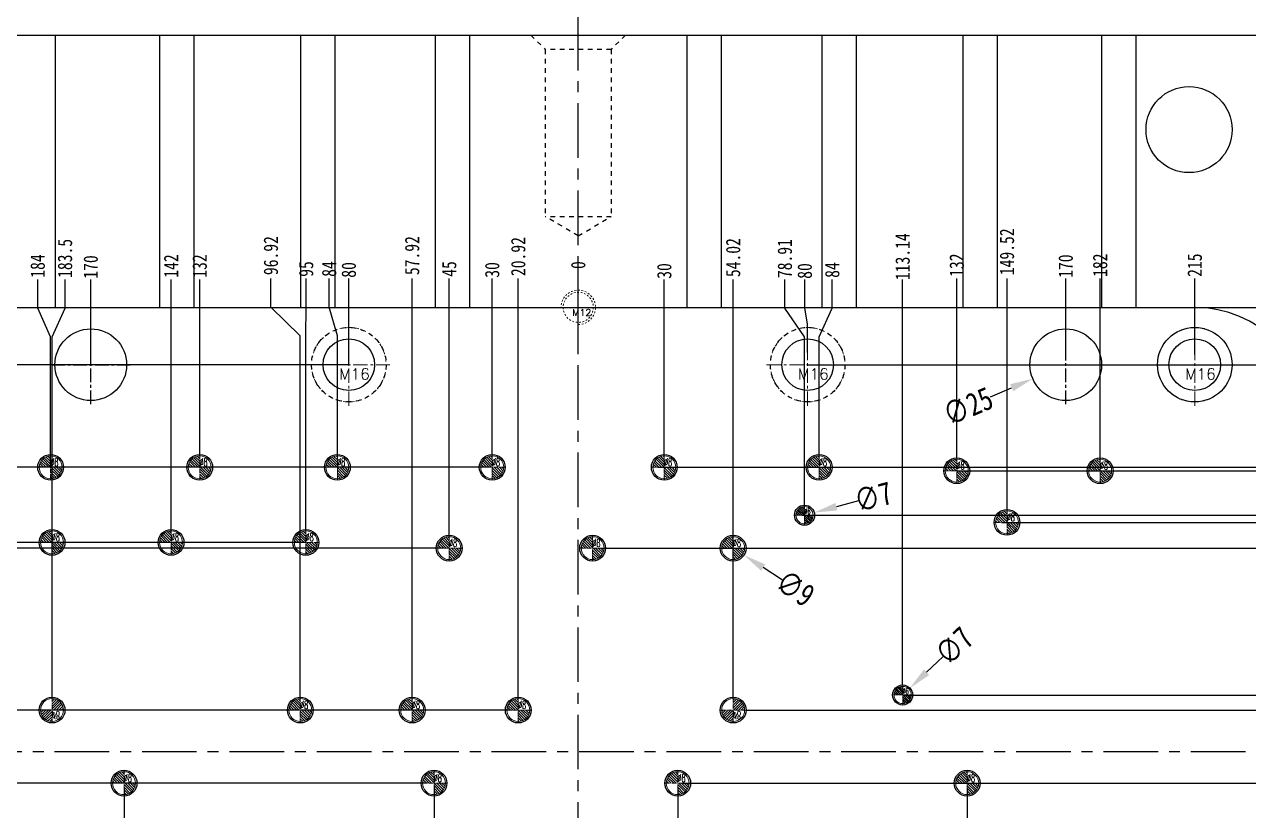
# Model space of a CAD drawing. Header units: millimetres. Extents: x 1803 to 4269, y -6912 to 1836.
# Drawn here: x 2626 to 3052.9, y -4147.3 to -3873.1 of the extents above; entities that cross this region are included whole.
import ezdxf
from ezdxf.enums import TextEntityAlignment as Align

# ---------------------------------------------------------------- set-up
doc = ezdxf.new("R2010")
doc.units = ezdxf.units.MM
doc.header["$LTSCALE"] = 16.335
doc.header["$PDMODE"] = 3
doc.header["$PDSIZE"] = 0.3125
doc.linetypes.add('CENTER', pattern=[0.6, 0.375, -0.075, 0.075, -0.075])
doc.linetypes.add('HIDDEN', pattern=[0.2, 0.1, -0.1])
doc.layers.get('0').update_dxf_attribs({"linetype": 'CONTINUOUS'})
doc.layers.get('Defpoints').update_dxf_attribs({"linetype": 'CONTINUOUS'})
doc.layers.add('DEFAULT_2', color=8, linetype='HIDDEN')
doc.layers.add('epin', color=13, linetype='CONTINUOUS', lineweight=9)
doc.layers.add('screw', color=33, linetype='CONTINUOUS', lineweight=13)
doc.styles.get("Standard").update_dxf_attribs({"font": 'txt', "width": 0.8})
doc.styles.add('TXT', font='txt.shx', dxfattribs={"bigfont": 'gbcbig.shx'})
doc.styles.add('TXT05', font='txt.shx', dxfattribs={"width": 0.5, "bigfont": 'gbcbig.shx'})
doc.dimstyles.new('11', dxfattribs={"dimtxt": 8, "dimasz": 8, "dimexe": 0, "dimexo": 0, "dimgap": 0, "dimtad": 0, "dimdsep": 46, "dimtxsty": 'Standard', "dimcen": 0, "dimclrd": 4, "dimclre": 4, "dimclrt": 6, "dimazin": 0, "dimtp": 0.01, "dimtm": 0.01, "dimtfac": 1, "dimtofl": 0, "dimtmove": 0, "dimatfit": 3, "dimfxl": 0, "dimtolj": 1, "dimarcsym": 0})

# ---------------------------------------------------------------- blocks, each defined once
blk = doc.blocks.new('screw_m16_i')
at = {"layer": 'screw', "color": 1, "linetype": 'CENTER', "ltscale": 0.808571}
for p, q in [((0, -14.3), (0, 14.3)), ((-14.3, 0), (14.3, 0))]:
    blk.add_line(p, q, dxfattribs=at)
at = {"layer": 'screw', "color": 8, "linetype": 'HIDDEN', "ltscale": 0.808571}
blk.add_circle((0, 0), 13, dxfattribs=at)
at = {"layer": 'screw', "color": 33}
blk.add_circle((0, 0), 9, dxfattribs=at)
at = {"layer": 'screw', "color": 6, "style": 'TXT'}
blk.add_text('M16', height=3.9, dxfattribs=at).set_placement((-3.38, -5.2))
blk = doc.blocks.new('*D929')
at = {"color": 4, "lineweight": -2}
blk.add_line((2962.9, -4002.93), (2970.26, -3999.79), dxfattribs=at)
at = {"color": 4}
blk.add_solid([(2969.74, -3998.56), (2970.78, -4001.02), (2977.62, -3996.66)], dxfattribs=at)
at = {"layer": 'Defpoints', "color": 0}
for p in [(3000.62, -3986.86), (2977.62, -3996.66)]:
    blk.add_point(p, dxfattribs=at)
at = {"color": 6, "insert": (2955.05, -4006.27), "char_height": 8, "attachment_point": 5, "rotation": 23.0795}
blk.add_mtext('\\A1;∅25', dxfattribs=at)
blk = doc.blocks.new('*D930')
at = {"color": 4, "lineweight": -2}
for p, q in [((2484.12, -3926.76), (2484.12, -3827.3)), ((2492.12, -3827.3), (2770.84, -3827.3)), ((3146.12, -3827.3), (2786.84, -3827.3)), ((3154.12, -3926.76), (3154.12, -3827.3))]:
    blk.add_line(p, q, dxfattribs=at)
at = {"color": 4}
for points in [[(2492.12, -3825.97), (2492.12, -3828.64), (2484.12, -3827.3)], [(3146.12, -3825.97), (3146.12, -3828.64), (3154.12, -3827.3)]]:
    blk.add_solid(points, dxfattribs=at)
at = {"layer": 'Defpoints', "color": 0}
for p in [(2484.12, -3827.3), (2484.12, -3926.76), (3154.12, -3926.76)]:
    blk.add_point(p, dxfattribs=at)
at = {"color": 6, "insert": (2778.84, -3827.3), "char_height": 8, "attachment_point": 5}
blk.add_mtext('\\A1;670', dxfattribs=at)
blk = doc.blocks.new('*D931')
at = {"color": 4, "lineweight": -2}
for p, q in [((2819.12, -3876.76), (2819.12, -3852.19)), ((2827.12, -3852.19), (2918.6, -3852.19)), ((3146.12, -3852.19), (2935.67, -3852.19)), ((3154.12, -3926.76), (3154.12, -3852.19))]:
    blk.add_line(p, q, dxfattribs=at)
at = {"color": 4}
for points in [[(2827.12, -3850.86), (2827.12, -3853.53), (2819.12, -3852.19)], [(3146.12, -3850.86), (3146.12, -3853.53), (3154.12, -3852.19)]]:
    blk.add_solid(points, dxfattribs=at)
at = {"layer": 'Defpoints', "color": 0}
for p in [(2819.12, -3852.19), (2819.12, -3876.76), (3154.12, -3926.76)]:
    blk.add_point(p, dxfattribs=at)
at = {"color": 6, "insert": (2927.14, -3852.19), "char_height": 8, "attachment_point": 5}
blk.add_mtext('\\A1;335', dxfattribs=at)
blk = doc.blocks.new('epin_ejp_8')
at = {"layer": 'epin'}
h = blk.add_hatch(dxfattribs=at)
h.set_pattern_fill('_ANSI31', color=123, scale=0.2, angle=90, style=0)
h.set_pattern_definition([(135, (-2636.1445, 786.8366), (-0.4490128, -0.4490128), [])])
h.paths.add_polyline_path([(0, 4, 0.414214), (-4, 0), (0, 0)])
h.paths.add_polyline_path([(4, 0), (0, 0), (0, -4, 0.414214)])
at = {"layer": 'epin', "color": 1, "linetype": 'CENTER', "ltscale": 0.248791}
for p, q in [((0, -4.4), (0, 4.4)), ((-4.4, 0), (4.4, 0))]:
    blk.add_line(p, q, dxfattribs=at)
at = {"layer": 'epin'}
blk.add_circle((0, 0), 4, dxfattribs=at)
at = {"layer": 'epin', "color": 6, "style": 'TXT05', "width": 0.5}
blk.add_text('%%c8', height=2.8, dxfattribs=at).set_placement((1.33, 1.8), align=Align.MIDDLE)
blk = doc.blocks.new('epin_ejp_6')
at = {"layer": 'epin'}
h = blk.add_hatch(dxfattribs=at)
h.set_pattern_fill('_ANSI31', color=123, scale=0.15, angle=90, style=0)
h.set_pattern_definition([(135, (-2898.02723, 822.17217), (-0.336759605, -0.336759605), [])])
h.paths.add_polyline_path([(0, 3, 0.4142136), (-3, 0), (0, 0)])
h.paths.add_polyline_path([(3, 0), (0, 0), (0, -3, 0.4142136)])
at = {"layer": 'epin', "color": 1, "linetype": 'CENTER', "ltscale": 0.186593}
for p, q in [((-3.3, 0), (3.3, 0)), ((0, -3.3), (0, 3.3))]:
    blk.add_line(p, q, dxfattribs=at)
at = {"layer": 'epin'}
blk.add_circle((0, 0), 3, dxfattribs=at)
at = {"layer": 'epin', "color": 6, "style": 'TXT05', "width": 0.5}
blk.add_text('%%c6', height=2.1, dxfattribs=at).set_placement((0.995, 1.35), align=Align.MIDDLE)
blk = doc.blocks.new('*D934')
at = {"color": 4, "lineweight": -2}
blk.add_line((2916.86, -4039.22), (2909.14, -4041.29), dxfattribs=at)
at = {"color": 4}
blk.add_solid([(2908.79, -4040), (2909.48, -4042.58), (2901.41, -4043.36)], dxfattribs=at)
at = {"layer": 'Defpoints', "color": 0}
for p in [(2894.65, -4045.17), (2901.41, -4043.36)]:
    blk.add_point(p, dxfattribs=at)
at = {"color": 6, "insert": (2922.01, -4037.84), "char_height": 8, "attachment_point": 5, "rotation": 15.0003}
blk.add_mtext('\\A1;∅7', dxfattribs=at)
blk = doc.blocks.new('*D935')
at = {"color": 4, "lineweight": -2}
blk.add_line((2946.37, -4093.54), (2940.58, -4099.05), dxfattribs=at)
at = {"color": 4}
blk.add_solid([(2939.66, -4098.09), (2941.5, -4100.02), (2934.79, -4104.57)], dxfattribs=at)
at = {"layer": 'Defpoints', "color": 0}
for p in [(2934.79, -4104.57), (2929.72, -4109.4)]:
    blk.add_point(p, dxfattribs=at)
at = {"color": 6, "insert": (2950.23, -4089.86), "char_height": 8, "attachment_point": 5, "rotation": 43.614}
blk.add_mtext('\\A1;∅7', dxfattribs=at)
blk = doc.blocks.new('*D936')
at = {"color": 4, "lineweight": -2}
blk.add_line((2890.34, -4066.9), (2883.63, -4062.55), dxfattribs=at)
at = {"color": 4}
blk.add_solid([(2884.35, -4061.43), (2882.9, -4063.67), (2876.92, -4058.2)], dxfattribs=at)
at = {"layer": 'Defpoints', "color": 0}
for p in [(2869.36, -4053.31), (2876.92, -4058.2)]:
    blk.add_point(p, dxfattribs=at)
at = {"color": 6, "insert": (2894.82, -4069.8), "char_height": 8, "attachment_point": 5, "rotation": 327.0557}
blk.add_mtext('\\A1;∅9', dxfattribs=at)
blk = doc.blocks.new('*D938')
at = {"color": 4, "lineweight": -2}
blk.add_line((3061.42, -4126.76), (3082.01, -4126.76), dxfattribs=at)
at = {"layer": 'Defpoints', "color": 0}
for p in [(2819.12, -4126.76), (3061.42, -4126.76), (3082.01, -4126.76)]:
    blk.add_point(p, dxfattribs=at)
at = {"color": 6, "insert": (3083.01, -4126.76), "char_height": 5, "attachment_point": 5}
blk.add_mtext('\\A1;0', dxfattribs=at)
blk = doc.blocks.new('*D939')
at = {"color": 4, "lineweight": -2}
blk.add_line((2877.54, -4112.26), (3082.01, -4112.26), dxfattribs=at)
at = {"layer": 'Defpoints', "color": 0}
for p in [(2877.54, -4112.26), (3082.01, -4112.26), (2819.12, -4126.76)]:
    blk.add_point(p, dxfattribs=at)
at = {"color": 6, "insert": (3087.35, -4112.26), "char_height": 5, "attachment_point": 5}
blk.add_mtext('\\A1;14.5', dxfattribs=at)
blk = doc.blocks.new('*D940')
at = {"color": 4, "lineweight": -2}
blk.add_line((2932.25, -4106.99), (3082.01, -4106.99), dxfattribs=at)
at = {"layer": 'Defpoints', "color": 0}
for p in [(2932.25, -4106.99), (3082.01, -4106.99), (2819.12, -4126.76)]:
    blk.add_point(p, dxfattribs=at)
at = {"color": 6, "insert": (3089.35, -4106.99), "char_height": 5, "attachment_point": 5}
blk.add_mtext('\\A1;19.77', dxfattribs=at)
blk = doc.blocks.new('*D941')
at = {"color": 4, "lineweight": -2}
blk.add_line((2826.84, -4055.76), (3082.01, -4055.76), dxfattribs=at)
at = {"layer": 'Defpoints', "color": 0}
for p in [(2826.84, -4055.76), (3082.01, -4055.76), (2819.12, -4126.76)]:
    blk.add_point(p, dxfattribs=at)
at = {"color": 6, "insert": (3084.68, -4055.76), "char_height": 5, "attachment_point": 5}
blk.add_mtext('\\A1;71', dxfattribs=at)
blk = doc.blocks.new('*D942')
at = {"color": 4, "lineweight": -2}
blk.add_line((2966.71, -4046.76), (3082.01, -4046.76), dxfattribs=at)
at = {"layer": 'Defpoints', "color": 0}
for p in [(2966.71, -4046.76), (3082.01, -4046.76), (2819.12, -4126.76)]:
    blk.add_point(p, dxfattribs=at)
at = {"color": 6, "insert": (3085.01, -4046.76), "char_height": 5, "attachment_point": 5}
blk.add_mtext('\\A1;80', dxfattribs=at)
blk = doc.blocks.new('*D943')
at = {"color": 4, "lineweight": -2}
for p, q in [((3062.01, -4044.27), (3072.01, -4041.76)), ((3072.01, -4041.76), (3082.01, -4041.76)), ((2897.2, -4044.27), (3062.01, -4044.27))]:
    blk.add_line(p, q, dxfattribs=at)
at = {"layer": 'Defpoints', "color": 0}
for p in [(3082.01, -4041.76), (2897.2, -4044.27), (2819.12, -4126.76)]:
    blk.add_point(p, dxfattribs=at)
at = {"color": 6, "insert": (3090.01, -4041.76), "char_height": 5, "attachment_point": 5}
blk.add_mtext('\\A1;82.49', dxfattribs=at)
blk = doc.blocks.new('*D944')
at = {"color": 4, "lineweight": -2}
blk.add_line((2846.86, -4027.56), (3082.01, -4027.56), dxfattribs=at)
at = {"layer": 'Defpoints', "color": 0}
for p in [(2846.86, -4027.56), (3082.01, -4027.56), (2819.12, -4126.76)]:
    blk.add_point(p, dxfattribs=at)
at = {"color": 6, "insert": (3088.01, -4027.56), "char_height": 5, "attachment_point": 5}
blk.add_mtext('\\A1;99.2', dxfattribs=at)
blk = doc.blocks.new('*D945')
at = {"color": 4, "lineweight": -2}
for p, q in [((2951.12, -4028.76), (3062.01, -4028.76)), ((3062.01, -4028.76), (3072.01, -4032.56)), ((3072.01, -4032.56), (3082.01, -4032.56))]:
    blk.add_line(p, q, dxfattribs=at)
at = {"layer": 'Defpoints', "color": 0}
for p in [(2951.12, -4028.76), (3082.01, -4032.56), (2819.12, -4126.76)]:
    blk.add_point(p, dxfattribs=at)
at = {"color": 6, "insert": (3085.35, -4032.56), "char_height": 5, "attachment_point": 5}
blk.add_mtext('\\A1;98', dxfattribs=at)
blk = doc.blocks.new('*D946')
at = {"color": 4, "lineweight": -2}
blk.add_line((2899.12, -3991.76), (3082.01, -3991.76), dxfattribs=at)
at = {"layer": 'Defpoints', "color": 0}
for p in [(2899.12, -3991.76), (3082.01, -3991.76), (2819.12, -4126.76)]:
    blk.add_point(p, dxfattribs=at)
at = {"color": 6, "insert": (3086.68, -3991.76), "char_height": 5, "attachment_point": 5}
blk.add_mtext('\\A1;135', dxfattribs=at)
blk = doc.blocks.new('*D947')
at = {"color": 4, "lineweight": -2}
blk.add_line((2855.63, -4137.76), (3082.01, -4137.76), dxfattribs=at)
at = {"layer": 'Defpoints', "color": 0}
for p in [(2819.12, -4126.76), (2855.63, -4137.76), (3082.01, -4137.76)]:
    blk.add_point(p, dxfattribs=at)
at = {"color": 6, "insert": (3084.01, -4137.76), "char_height": 5, "attachment_point": 5}
blk.add_mtext('\\A1;11', dxfattribs=at)
blk = doc.blocks.new('*D948')
at = {"color": 4, "lineweight": -2}
blk.add_line((2899.12, -4191.76), (3082.01, -4191.76), dxfattribs=at)
at = {"layer": 'Defpoints', "color": 0}
for p in [(2819.12, -4126.76), (2899.12, -4191.76), (3082.01, -4191.76)]:
    blk.add_point(p, dxfattribs=at)
at = {"color": 6, "insert": (3085.35, -4191.76), "char_height": 5, "attachment_point": 5}
blk.add_mtext('\\A1;65', dxfattribs=at)
blk = doc.blocks.new('*D949')
at = {"color": 4, "lineweight": -2}
blk.add_line((2821.06, -4211.76), (2831.73, -4211.76), dxfattribs=at)
at = {"layer": 'Defpoints', "color": 0}
for p in [(2819.12, -4126.76), (2821.06, -4211.76), (2831.73, -4211.76)]:
    blk.add_point(p, dxfattribs=at)
at = {"color": 6, "insert": (2835.07, -4211.76), "char_height": 5, "attachment_point": 5}
blk.add_mtext('\\A1;85', dxfattribs=at)
blk = doc.blocks.new('*D950')
at = {"color": 4, "lineweight": -2}
blk.add_line((2819.12, -4197.37), (2819.12, -4221.07), dxfattribs=at)
at = {"layer": 'Defpoints', "color": 0}
for p in [(2819.12, -4126.76), (2819.12, -4197.37), (2819.12, -4221.07)]:
    blk.add_point(p, dxfattribs=at)
at = {"color": 6, "insert": (2819.12, -4222.07), "char_height": 5, "attachment_point": 5, "rotation": 90}
blk.add_mtext('\\A1;0', dxfattribs=at)
blk = doc.blocks.new('*D951')
at = {"color": 4, "lineweight": -2}
blk.add_line((2859.12, -4256.76), (2880.25, -4256.76), dxfattribs=at)
at = {"layer": 'Defpoints', "color": 0}
for p in [(2819.12, -4126.76), (2859.12, -4256.76), (2880.25, -4256.76)]:
    blk.add_point(p, dxfattribs=at)
at = {"color": 6, "insert": (2884.58, -4256.76), "char_height": 5, "attachment_point": 5}
blk.add_mtext('\\A1;130', dxfattribs=at)
blk = doc.blocks.new('*D952')
at = {"color": 4, "lineweight": -2}
blk.add_line((2859.12, -4256.76), (2859.12, -4272.46), dxfattribs=at)
at = {"layer": 'Defpoints', "color": 0}
for p in [(2819.12, -4126.76), (2859.12, -4256.76), (2859.12, -4272.46)]:
    blk.add_point(p, dxfattribs=at)
at = {"color": 6, "insert": (2859.12, -4275.46), "char_height": 5, "attachment_point": 5, "rotation": 90}
blk.add_mtext('\\A1;40', dxfattribs=at)
blk = doc.blocks.new('screw_m12_g')
at = {"layer": 'screw', "color": 1, "linetype": 'CENTER', "ltscale": 0.373186}
for p, q in [((0, -6.6), (0, 6.6)), ((-6.6, 0), (6.6, 0))]:
    blk.add_line(p, q, dxfattribs=at)
at = {"layer": 'screw', "color": 33, "linetype": 'HIDDEN', "ltscale": 0.373186}
blk.add_circle((0, 0), 5.25, dxfattribs=at)
at = {"layer": 'screw', "color": 92, "linetype": 'HIDDEN', "ltscale": 0.373186}
blk.add_arc((0, 0), 6, 270, 180, dxfattribs=at)
at = {"layer": 'screw', "color": 6, "style": 'TXT'}
blk.add_text('M12', height=2.4, dxfattribs=at).set_placement((-2.04, -3))
blk = doc.blocks.new('*D953')
at = {"color": 4, "lineweight": -2}
blk.add_line((2825.72, -4271.76), (2834, -4271.76), dxfattribs=at)
at = {"layer": 'Defpoints', "color": 0}
for p in [(2819.12, -4126.76), (2825.72, -4271.76), (2834, -4271.76)]:
    blk.add_point(p, dxfattribs=at)
at = {"color": 6, "insert": (2838.66, -4271.76), "char_height": 5, "attachment_point": 5}
blk.add_mtext('\\A1;145', dxfattribs=at)
blk = doc.blocks.new('*D954')
at = {"color": 4, "lineweight": -2}
blk.add_line((2853.82, -4139.72), (2853.82, -4216.83), dxfattribs=at)
at = {"layer": 'Defpoints', "color": 0}
for p in [(2819.12, -4126.76), (2853.82, -4139.72), (2853.82, -4216.83)]:
    blk.add_point(p, dxfattribs=at)
at = {"color": 6, "insert": (2853.82, -4222.83), "char_height": 5, "attachment_point": 5, "rotation": 90}
blk.add_mtext('\\A1;34.7', dxfattribs=at)
blk = doc.blocks.new('*D955')
at = {"color": 4, "lineweight": -2}
blk.add_line((2899.12, -4188.39), (2899.12, -4216.83), dxfattribs=at)
at = {"layer": 'Defpoints', "color": 0}
for p in [(2819.12, -4126.76), (2899.12, -4188.39), (2899.12, -4216.83)]:
    blk.add_point(p, dxfattribs=at)
at = {"color": 6, "insert": (2899.12, -4219.83), "char_height": 5, "attachment_point": 5, "rotation": 90}
blk.add_mtext('\\A1;80', dxfattribs=at)
blk = doc.blocks.new('*D956')
at = {"color": 4, "lineweight": -2}
blk.add_line((2989.12, -4185.67), (2989.12, -4216.83), dxfattribs=at)
at = {"layer": 'Defpoints', "color": 0}
for p in [(2819.12, -4126.76), (2989.12, -4185.67), (2989.12, -4216.83)]:
    blk.add_point(p, dxfattribs=at)
at = {"color": 6, "insert": (2989.12, -4221.17), "char_height": 5, "attachment_point": 5, "rotation": 90}
blk.add_mtext('\\A1;170', dxfattribs=at)
blk = doc.blocks.new('*D957')
at = {"color": 4, "lineweight": -2}
blk.add_line((2954.76, -4139.72), (2954.76, -4216.83), dxfattribs=at)
at = {"layer": 'Defpoints', "color": 0}
for p in [(2819.12, -4126.76), (2954.76, -4139.72), (2954.76, -4216.83)]:
    blk.add_point(p, dxfattribs=at)
at = {"color": 6, "insert": (2954.76, -4226.17), "char_height": 5, "attachment_point": 5, "rotation": 90}
blk.add_mtext('\\A1;135.64', dxfattribs=at)
blk = doc.blocks.new('*D958')
at = {"color": 4, "lineweight": -2}
blk.add_line((3034.12, -4187.02), (3034.12, -4216.83), dxfattribs=at)
at = {"layer": 'Defpoints', "color": 0}
for p in [(2819.12, -4126.76), (3034.12, -4187.02), (3034.12, -4216.83)]:
    blk.add_point(p, dxfattribs=at)
at = {"color": 6, "insert": (3034.12, -4221.5), "char_height": 5, "attachment_point": 5, "rotation": 90}
blk.add_mtext('\\A1;215', dxfattribs=at)
blk = doc.blocks.new('*D959')
at = {"color": 4, "lineweight": -2}
blk.add_line((2819.12, -3986.77), (2819.12, -3958.02), dxfattribs=at)
at = {"layer": 'Defpoints', "color": 0}
for p in [(2819.12, -3958.02), (2819.12, -3986.77), (2819.12, -4126.76)]:
    blk.add_point(p, dxfattribs=at)
at = {"color": 6, "insert": (2819.12, -3957.02), "char_height": 5, "attachment_point": 5, "rotation": 90}
blk.add_mtext('\\A1;0', dxfattribs=at)
blk = doc.blocks.new('*D960')
at = {"color": 4, "lineweight": -2}
blk.add_line((2825.72, -3971.76), (3083.26, -3971.76), dxfattribs=at)
at = {"layer": 'Defpoints', "color": 0}
for p in [(2825.72, -3971.76), (3083.26, -3971.76), (2819.12, -4126.76)]:
    blk.add_point(p, dxfattribs=at)
at = {"color": 6, "insert": (3087.93, -3971.76), "char_height": 5, "attachment_point": 5}
blk.add_mtext('\\A1;155', dxfattribs=at)
blk = doc.blocks.new('*D961')
at = {"color": 4, "lineweight": -2}
blk.add_line((2849.12, -4023.56), (2849.12, -3962.07), dxfattribs=at)
at = {"layer": 'Defpoints', "color": 0}
for p in [(2849.12, -3962.07), (2849.12, -4023.56), (2819.12, -4126.76)]:
    blk.add_point(p, dxfattribs=at)
at = {"color": 6, "insert": (2849.12, -3959.07), "char_height": 5, "attachment_point": 5, "rotation": 90}
blk.add_mtext('\\A1;30', dxfattribs=at)
blk = doc.blocks.new('*D962')
at = {"color": 4, "lineweight": -2}
blk.add_line((2873.14, -4108.26), (2873.14, -3962.07), dxfattribs=at)
at = {"layer": 'Defpoints', "color": 0}
for p in [(2873.14, -3962.07), (2873.14, -4108.26), (2819.12, -4126.76)]:
    blk.add_point(p, dxfattribs=at)
at = {"color": 6, "insert": (2873.14, -3954.4), "char_height": 5, "attachment_point": 5, "rotation": 90}
blk.add_mtext('\\A1;54.02', dxfattribs=at)
blk = doc.blocks.new('*D963')
at = {"color": 4, "lineweight": -2}
blk.add_line((2932.25, -4103.69), (2932.25, -3962.07), dxfattribs=at)
at = {"layer": 'Defpoints', "color": 0}
for p in [(2932.25, -3962.07), (2932.25, -4103.69), (2819.12, -4126.76)]:
    blk.add_point(p, dxfattribs=at)
at = {"color": 6, "insert": (2932.25, -3954.07), "char_height": 5, "attachment_point": 5, "rotation": 90}
blk.add_mtext('\\A1;113.14', dxfattribs=at)
blk = doc.blocks.new('*D964')
at = {"color": 4, "lineweight": -2}
for p, q in [((2891.17, -3972.07), (2891.17, -3962.07)), ((2898.03, -3982.07), (2891.17, -3972.07)), ((2898.03, -4040.97), (2898.03, -3982.07))]:
    blk.add_line(p, q, dxfattribs=at)
at = {"layer": 'Defpoints', "color": 0}
for p in [(2891.17, -3962.07), (2898.03, -4040.97), (2819.12, -4126.76)]:
    blk.add_point(p, dxfattribs=at)
at = {"color": 6, "insert": (2891.17, -3954.74), "char_height": 5, "attachment_point": 5, "rotation": 90}
blk.add_mtext('\\A1;78.91', dxfattribs=at)
blk = doc.blocks.new('*D965')
at = {"color": 4, "lineweight": -2}
for p, q in [((2907.7, -3972.07), (2907.7, -3962.07)), ((2903.12, -3982.07), (2907.7, -3972.07)), ((2903.12, -4023.16), (2903.12, -3982.07))]:
    blk.add_line(p, q, dxfattribs=at)
at = {"layer": 'Defpoints', "color": 0}
for p in [(2907.7, -3962.07), (2903.12, -4023.16), (2819.12, -4126.76)]:
    blk.add_point(p, dxfattribs=at)
at = {"color": 6, "insert": (2907.7, -3958.74), "char_height": 5, "attachment_point": 5, "rotation": 90}
blk.add_mtext('\\A1;84', dxfattribs=at)
blk = doc.blocks.new('*D966')
at = {"color": 4, "lineweight": -2}
for p, q in [((2898.12, -3972.07), (2898.12, -3962.07)), ((2899.12, -3977.54), (2898.12, -3972.07)), ((2899.12, -3987.54), (2899.12, -3977.54))]:
    blk.add_line(p, q, dxfattribs=at)
at = {"layer": 'Defpoints', "color": 0}
for p in [(2898.12, -3962.07), (2899.12, -3987.54), (2819.12, -4126.76)]:
    blk.add_point(p, dxfattribs=at)
at = {"color": 6, "insert": (2898.12, -3959.07), "char_height": 5, "attachment_point": 5, "rotation": 90}
blk.add_mtext('\\A1;80', dxfattribs=at)
blk = doc.blocks.new('*D967')
at = {"color": 4, "lineweight": -2}
blk.add_line((2951.12, -4024.36), (2951.12, -3961.7), dxfattribs=at)
at = {"layer": 'Defpoints', "color": 0}
for p in [(2951.12, -3961.7), (2951.12, -4024.36), (2819.12, -4126.76)]:
    blk.add_point(p, dxfattribs=at)
at = {"color": 6, "insert": (2951.12, -3957.04), "char_height": 5, "attachment_point": 5, "rotation": 90}
blk.add_mtext('\\A1;132', dxfattribs=at)
blk = doc.blocks.new('*D968')
at = {"color": 4, "lineweight": -2}
blk.add_line((2968.64, -4042.26), (2968.64, -3961.7), dxfattribs=at)
at = {"layer": 'Defpoints', "color": 0}
for p in [(2968.64, -3961.7), (2968.64, -4042.26), (2819.12, -4126.76)]:
    blk.add_point(p, dxfattribs=at)
at = {"color": 6, "insert": (2968.64, -3952.37), "char_height": 5, "attachment_point": 5, "rotation": 90}
blk.add_mtext('\\A1;149.52', dxfattribs=at)
blk = doc.blocks.new('*D969')
at = {"color": 4, "lineweight": -2}
blk.add_line((2989.12, -3988.42), (2989.12, -3961.7), dxfattribs=at)
at = {"layer": 'Defpoints', "color": 0}
for p in [(2989.12, -3961.7), (2989.12, -3988.42), (2819.12, -4126.76)]:
    blk.add_point(p, dxfattribs=at)
at = {"color": 6, "insert": (2989.12, -3957.37), "char_height": 5, "attachment_point": 5, "rotation": 90}
blk.add_mtext('\\A1;170', dxfattribs=at)
blk = doc.blocks.new('*D970')
at = {"color": 4, "lineweight": -2}
blk.add_line((3001.12, -4024.36), (3001.12, -3961.7), dxfattribs=at)
at = {"layer": 'Defpoints', "color": 0}
for p in [(3001.12, -3961.7), (3001.12, -4024.36), (2819.12, -4126.76)]:
    blk.add_point(p, dxfattribs=at)
at = {"color": 6, "insert": (3001.12, -3957.04), "char_height": 5, "attachment_point": 5, "rotation": 90}
blk.add_mtext('\\A1;182', dxfattribs=at)
blk = doc.blocks.new('*D971')
at = {"color": 4, "lineweight": -2}
blk.add_line((3034.12, -3988.18), (3034.12, -3961.7), dxfattribs=at)
at = {"layer": 'Defpoints', "color": 0}
for p in [(3034.12, -3961.7), (3034.12, -3988.18), (2819.12, -4126.76)]:
    blk.add_point(p, dxfattribs=at)
at = {"color": 6, "insert": (3034.12, -3957.04), "char_height": 5, "attachment_point": 5, "rotation": 90}
blk.add_mtext('\\A1;215', dxfattribs=at)
blk = doc.blocks.new('*D972')
at = {"color": 4, "lineweight": -2}
blk.add_line((2798.2, -4108.26), (2798.2, -3961.7), dxfattribs=at)
at = {"layer": 'Defpoints', "color": 0}
for p in [(2798.2, -3961.7), (2798.2, -4108.26), (2819.12, -4126.76)]:
    blk.add_point(p, dxfattribs=at)
at = {"color": 6, "insert": (2798.2, -3954.04), "char_height": 5, "attachment_point": 5, "rotation": 90}
blk.add_mtext('\\A1;20.92', dxfattribs=at)
blk = doc.blocks.new('*D973')
at = {"color": 4, "lineweight": -2}
blk.add_line((2789.12, -4023.16), (2789.12, -3961.7), dxfattribs=at)
at = {"layer": 'Defpoints', "color": 0}
for p in [(2789.12, -3961.7), (2789.12, -4023.16), (2819.12, -4126.76)]:
    blk.add_point(p, dxfattribs=at)
at = {"color": 6, "insert": (2789.12, -3958.7), "char_height": 5, "attachment_point": 5, "rotation": 90}
blk.add_mtext('\\A1;30', dxfattribs=at)
blk = doc.blocks.new('*D974')
at = {"color": 4, "lineweight": -2}
blk.add_line((2774.12, -4051.36), (2774.12, -3961.7), dxfattribs=at)
at = {"layer": 'Defpoints', "color": 0}
for p in [(2774.12, -3961.7), (2774.12, -4051.36), (2819.12, -4126.76)]:
    blk.add_point(p, dxfattribs=at)
at = {"color": 6, "insert": (2774.12, -3958.37), "char_height": 5, "attachment_point": 5, "rotation": 90}
blk.add_mtext('\\A1;45', dxfattribs=at)
blk = doc.blocks.new('*D975')
at = {"color": 4, "lineweight": -2}
blk.add_line((2761.2, -4108.26), (2761.2, -3961.7), dxfattribs=at)
at = {"layer": 'Defpoints', "color": 0}
for p in [(2761.2, -3961.7), (2761.2, -4108.26), (2819.12, -4126.76)]:
    blk.add_point(p, dxfattribs=at)
at = {"color": 6, "insert": (2761.2, -3953.7), "char_height": 5, "attachment_point": 5, "rotation": 90}
blk.add_mtext('\\A1;57.92', dxfattribs=at)
blk = doc.blocks.new('*D976')
at = {"color": 4, "lineweight": -2}
blk.add_line((2739.12, -3991.76), (2739.12, -3961.7), dxfattribs=at)
at = {"layer": 'Defpoints', "color": 0}
for p in [(2739.12, -3961.7), (2739.12, -3991.76), (2819.12, -4126.76)]:
    blk.add_point(p, dxfattribs=at)
at = {"color": 6, "insert": (2739.12, -3958.7), "char_height": 5, "attachment_point": 5, "rotation": 90}
blk.add_mtext('\\A1;80', dxfattribs=at)
blk = doc.blocks.new('*D977')
at = {"color": 4, "lineweight": -2}
for p, q in [((2732.26, -3971.7), (2732.26, -3961.7)), ((2735.12, -3981.7), (2732.26, -3971.7)), ((2735.12, -4023.16), (2735.12, -3981.7))]:
    blk.add_line(p, q, dxfattribs=at)
at = {"layer": 'Defpoints', "color": 0}
for p in [(2732.26, -3961.7), (2735.12, -4023.16), (2819.12, -4126.76)]:
    blk.add_point(p, dxfattribs=at)
at = {"color": 6, "insert": (2732.26, -3958.37), "char_height": 5, "attachment_point": 5, "rotation": 90}
blk.add_mtext('\\A1;84', dxfattribs=at)
blk = doc.blocks.new('*D978')
at = {"color": 4, "lineweight": -2}
for p, q in [((2711.94, -3971.7), (2711.94, -3961.7)), ((2722.2, -3981.7), (2711.94, -3971.7)), ((2722.2, -4107.86), (2722.2, -3981.7))]:
    blk.add_line(p, q, dxfattribs=at)
at = {"layer": 'Defpoints', "color": 0}
for p in [(2711.94, -3961.7), (2722.2, -4107.86), (2819.12, -4126.76)]:
    blk.add_point(p, dxfattribs=at)
at = {"color": 6, "insert": (2711.94, -3953.7), "char_height": 5, "attachment_point": 5, "rotation": 90}
blk.add_mtext('\\A1;96.92', dxfattribs=at)
blk = doc.blocks.new('*D979')
at = {"color": 4, "lineweight": -2}
for p, q in [((2724.24, -3971.7), (2724.24, -3961.7)), ((2724.12, -3981.7), (2724.24, -3971.7)), ((2724.12, -4049.76), (2724.12, -3981.7))]:
    blk.add_line(p, q, dxfattribs=at)
at = {"layer": 'Defpoints', "color": 0}
for p in [(2724.24, -3961.7), (2724.12, -4049.76), (2819.12, -4126.76)]:
    blk.add_point(p, dxfattribs=at)
at = {"color": 6, "insert": (2724.24, -3958.37), "char_height": 5, "attachment_point": 5, "rotation": 90}
blk.add_mtext('\\A1;95', dxfattribs=at)
blk = doc.blocks.new('*D980')
at = {"color": 4, "lineweight": -2}
blk.add_line((2687.12, -4023.56), (2687.12, -3962.01), dxfattribs=at)
at = {"layer": 'Defpoints', "color": 0}
for p in [(2687.12, -3962.01), (2687.12, -4023.56), (2819.12, -4126.76)]:
    blk.add_point(p, dxfattribs=at)
at = {"color": 6, "insert": (2687.12, -3957.34), "char_height": 5, "attachment_point": 5, "rotation": 90}
blk.add_mtext('\\A1;132', dxfattribs=at)
blk = doc.blocks.new('*D981')
at = {"color": 4, "lineweight": -2}
blk.add_line((2677.12, -4049.76), (2677.12, -3962.01), dxfattribs=at)
at = {"layer": 'Defpoints', "color": 0}
for p in [(2677.12, -3962.01), (2677.12, -4049.76), (2819.12, -4126.76)]:
    blk.add_point(p, dxfattribs=at)
at = {"color": 6, "insert": (2677.12, -3957.34), "char_height": 5, "attachment_point": 5, "rotation": 90}
blk.add_mtext('\\A1;142', dxfattribs=at)
blk = doc.blocks.new('*D982')
at = {"color": 4, "lineweight": -2}
blk.add_line((2649.12, -3991.76), (2649.12, -3962.01), dxfattribs=at)
at = {"layer": 'Defpoints', "color": 0}
for p in [(2649.12, -3962.01), (2649.12, -3991.76), (2819.12, -4126.76)]:
    blk.add_point(p, dxfattribs=at)
at = {"color": 6, "insert": (2649.12, -3957.67), "char_height": 5, "attachment_point": 5, "rotation": 90}
blk.add_mtext('\\A1;170', dxfattribs=at)
blk = doc.blocks.new('*D983')
at = {"color": 4, "lineweight": -2}
for p, q in [((2640.15, -3972.01), (2640.15, -3962.01)), ((2635.62, -3982.01), (2640.15, -3972.01)), ((2635.62, -4108.26), (2635.62, -3982.01))]:
    blk.add_line(p, q, dxfattribs=at)
at = {"layer": 'Defpoints', "color": 0}
for p in [(2640.15, -3962.01), (2635.62, -4108.26), (2819.12, -4126.76)]:
    blk.add_point(p, dxfattribs=at)
at = {"color": 6, "insert": (2640.15, -3954.67), "char_height": 5, "attachment_point": 5, "rotation": 90}
blk.add_mtext('\\A1;183.5', dxfattribs=at)
blk = doc.blocks.new('*D984')
at = {"color": 4, "lineweight": -2}
for p, q in [((2630.62, -3972.01), (2630.62, -3962.01)), ((2635.12, -3982.01), (2630.62, -3972.01)), ((2635.12, -4027.56), (2635.12, -3982.01))]:
    blk.add_line(p, q, dxfattribs=at)
at = {"layer": 'Defpoints', "color": 0}
for p in [(2630.62, -3962.01), (2635.12, -4027.56), (2819.12, -4126.76)]:
    blk.add_point(p, dxfattribs=at)
at = {"color": 6, "insert": (2630.62, -3957.34), "char_height": 5, "attachment_point": 5, "rotation": 90}
blk.add_mtext('\\A1;184', dxfattribs=at)
blk = doc.blocks.new('*D985')
at = {"color": 4, "lineweight": -2}
blk.add_line((2604.12, -3989.07), (2604.12, -3962.01), dxfattribs=at)
at = {"layer": 'Defpoints', "color": 0}
for p in [(2604.12, -3962.01), (2604.12, -3989.07), (2819.12, -4126.76)]:
    blk.add_point(p, dxfattribs=at)
at = {"color": 6, "insert": (2604.12, -3957.34), "char_height": 5, "attachment_point": 5, "rotation": 90}
blk.add_mtext('\\A1;215', dxfattribs=at)
blk = doc.blocks.new('*D986')
at = {"color": 4, "lineweight": -2}
blk.add_line((2579.59, -4126.76), (2556.16, -4126.76), dxfattribs=at)
at = {"layer": 'Defpoints', "color": 0}
for p in [(2556.16, -4126.76), (2579.59, -4126.76), (2819.12, -4126.76)]:
    blk.add_point(p, dxfattribs=at)
at = {"color": 6, "insert": (2555.16, -4126.76), "char_height": 5, "attachment_point": 5}
blk.add_mtext('\\A1;0', dxfattribs=at)
blk = doc.blocks.new('*D987')
at = {"color": 4, "lineweight": -2}
blk.add_line((2795.64, -4112.26), (2556.16, -4112.26), dxfattribs=at)
at = {"layer": 'Defpoints', "color": 0}
for p in [(2556.16, -4112.26), (2795.64, -4112.26), (2819.12, -4126.76)]:
    blk.add_point(p, dxfattribs=at)
at = {"color": 6, "insert": (2550.82, -4112.26), "char_height": 5, "attachment_point": 5}
blk.add_mtext('\\A1;14.5', dxfattribs=at)
blk = doc.blocks.new('*D988')
at = {"color": 4, "lineweight": -2}
blk.add_line((2771.83, -4055.76), (2556.16, -4055.76), dxfattribs=at)
at = {"layer": 'Defpoints', "color": 0}
for p in [(2556.16, -4055.76), (2771.83, -4055.76), (2819.12, -4126.76)]:
    blk.add_point(p, dxfattribs=at)
at = {"color": 6, "insert": (2553.49, -4055.76), "char_height": 5, "attachment_point": 5}
blk.add_mtext('\\A1;71', dxfattribs=at)
blk = doc.blocks.new('*D989')
at = {"color": 4, "lineweight": -2}
for p, q in [((2566.16, -4050.76), (2556.16, -4050.76)), ((2576.16, -4053.76), (2566.16, -4050.76)), ((2724.12, -4053.76), (2576.16, -4053.76))]:
    blk.add_line(p, q, dxfattribs=at)
at = {"layer": 'Defpoints', "color": 0}
for p in [(2556.16, -4050.76), (2724.12, -4053.76), (2819.12, -4126.76)]:
    blk.add_point(p, dxfattribs=at)
at = {"color": 6, "insert": (2552.82, -4050.76), "char_height": 5, "attachment_point": 5}
blk.add_mtext('\\A1;73', dxfattribs=at)
blk = doc.blocks.new('*D990')
at = {"color": 4, "lineweight": -2}
blk.add_line((2788.14, -4027.56), (2556.16, -4027.56), dxfattribs=at)
at = {"layer": 'Defpoints', "color": 0}
for p in [(2556.16, -4027.56), (2788.14, -4027.56), (2819.12, -4126.76)]:
    blk.add_point(p, dxfattribs=at)
at = {"color": 6, "insert": (2550.16, -4027.56), "char_height": 5, "attachment_point": 5}
blk.add_mtext('\\A1;99.2', dxfattribs=at)
blk = doc.blocks.new('*D991')
at = {"color": 4, "lineweight": -2}
blk.add_line((2739.12, -3991.76), (2556.16, -3991.76), dxfattribs=at)
at = {"layer": 'Defpoints', "color": 0}
for p in [(2556.16, -3991.76), (2739.12, -3991.76), (2819.12, -4126.76)]:
    blk.add_point(p, dxfattribs=at)
at = {"color": 6, "insert": (2551.49, -3991.76), "char_height": 5, "attachment_point": 5}
blk.add_mtext('\\A1;135', dxfattribs=at)
blk = doc.blocks.new('*D992')
at = {"color": 4, "lineweight": -2}
blk.add_line((2766.53, -4137.76), (2556.07, -4137.76), dxfattribs=at)
at = {"layer": 'Defpoints', "color": 0}
for p in [(2819.12, -4126.76), (2556.07, -4137.76), (2766.53, -4137.76)]:
    blk.add_point(p, dxfattribs=at)
at = {"color": 6, "insert": (2554.07, -4137.76), "char_height": 5, "attachment_point": 5}
blk.add_mtext('\\A1;11', dxfattribs=at)
blk = doc.blocks.new('*D993')
at = {"color": 4, "lineweight": -2}
blk.add_line((2739.12, -4191.76), (2556.07, -4191.76), dxfattribs=at)
at = {"layer": 'Defpoints', "color": 0}
for p in [(2819.12, -4126.76), (2556.07, -4191.76), (2739.12, -4191.76)]:
    blk.add_point(p, dxfattribs=at)
at = {"color": 6, "insert": (2552.74, -4191.76), "char_height": 5, "attachment_point": 5}
blk.add_mtext('\\A1;65', dxfattribs=at)
blk = doc.blocks.new('*D994')
at = {"color": 4, "lineweight": -2}
blk.add_line((2604.12, -4191.76), (2604.12, -4219.58), dxfattribs=at)
at = {"layer": 'Defpoints', "color": 0}
for p in [(2819.12, -4126.76), (2604.12, -4191.76), (2604.12, -4219.58)]:
    blk.add_point(p, dxfattribs=at)
at = {"color": 6, "insert": (2604.12, -4224.24), "char_height": 5, "attachment_point": 5, "rotation": 90}
blk.add_mtext('\\A1;215', dxfattribs=at)
blk = doc.blocks.new('*D995')
at = {"color": 4, "lineweight": -2}
blk.add_line((2649.12, -4191.76), (2649.12, -4219.58), dxfattribs=at)
at = {"layer": 'Defpoints', "color": 0}
for p in [(2819.12, -4126.76), (2649.12, -4191.76), (2649.12, -4219.58)]:
    blk.add_point(p, dxfattribs=at)
at = {"color": 6, "insert": (2649.12, -4223.91), "char_height": 5, "attachment_point": 5, "rotation": 90}
blk.add_mtext('\\A1;170', dxfattribs=at)
blk = doc.blocks.new('*D996')
at = {"color": 4, "lineweight": -2}
blk.add_line((2660.73, -4139.33), (2660.73, -4219.58), dxfattribs=at)
at = {"layer": 'Defpoints', "color": 0}
for p in [(2819.12, -4126.76), (2660.73, -4139.33), (2660.73, -4219.58)]:
    blk.add_point(p, dxfattribs=at)
at = {"color": 6, "insert": (2660.73, -4228.91), "char_height": 5, "attachment_point": 5, "rotation": 90}
blk.add_mtext('\\A1;158.39', dxfattribs=at)
blk = doc.blocks.new('*D997')
at = {"color": 4, "lineweight": -2}
blk.add_line((2739.12, -4189.79), (2739.12, -4219.58), dxfattribs=at)
at = {"layer": 'Defpoints', "color": 0}
for p in [(2819.12, -4126.76), (2739.12, -4189.79), (2739.12, -4219.58)]:
    blk.add_point(p, dxfattribs=at)
at = {"color": 6, "insert": (2739.12, -4222.58), "char_height": 5, "attachment_point": 5, "rotation": 90}
blk.add_mtext('\\A1;80', dxfattribs=at)
blk = doc.blocks.new('*D998')
at = {"color": 4, "lineweight": -2}
blk.add_line((2768.82, -4139.15), (2768.82, -4219.58), dxfattribs=at)
at = {"layer": 'Defpoints', "color": 0}
for p in [(2819.12, -4126.76), (2768.82, -4139.15), (2768.82, -4219.58)]:
    blk.add_point(p, dxfattribs=at)
at = {"color": 6, "insert": (2768.82, -4225.24), "char_height": 5, "attachment_point": 5, "rotation": 90}
blk.add_mtext('\\A1;50.3', dxfattribs=at)
blk = doc.blocks.new('*D999')
at = {"color": 4, "lineweight": -2}
blk.add_line((2779.12, -4256.76), (2757.99, -4256.76), dxfattribs=at)
at = {"layer": 'Defpoints', "color": 0}
for p in [(2819.12, -4126.76), (2757.99, -4256.76), (2779.12, -4256.76)]:
    blk.add_point(p, dxfattribs=at)
at = {"color": 6, "insert": (2753.66, -4256.76), "char_height": 5, "attachment_point": 5}
blk.add_mtext('\\A1;130', dxfattribs=at)
blk = doc.blocks.new('*D1000')
at = {"color": 4, "lineweight": -2}
blk.add_line((2779.12, -4256.76), (2779.12, -4272.46), dxfattribs=at)
at = {"layer": 'Defpoints', "color": 0}
for p in [(2819.12, -4126.76), (2779.12, -4256.76), (2779.12, -4272.46)]:
    blk.add_point(p, dxfattribs=at)
at = {"color": 6, "insert": (2779.12, -4275.46), "char_height": 5, "attachment_point": 5, "rotation": 90}
blk.add_mtext('\\A1;40', dxfattribs=at)

msp = doc.modelspace()

# ---------------------------------------------------------------- linework, layer by layer
at = {"color": 7, "linetype": 'Continuous'}
for p, q in [((2534.12, -3876.755), (3104.12, -3876.755)), ((2636.67, -3876.755), (2636.67, -3971.755)), ((2673.05, -3876.755), (2673.05, -3971.755)), ((2685.05, -3876.755), (2685.05, -3971.755)), ((2722.23, -3876.755), (2722.23, -3971.755)), ((2734.23, -3876.755), (2734.23, -3971.755)), ((2769.23, -3876.755), (2769.23, -3971.755)), ((2781.23, -3876.755), (2781.23, -3971.755)), ((2857.01, -3876.755), (2857.01, -3971.755)), ((2869.01, -3876.755), (2869.01, -3971.755)), ((2904.01, -3876.755), (2904.01, -3971.755)), ((2916.01, -3876.755), (2916.01, -3971.755)), ((2953.19, -3876.755), (2953.19, -3971.755)), ((2965.19, -3876.755), (2965.19, -3971.755)), ((3001.57, -3876.755), (3001.57, -3971.755)), ((3013.57, -3876.755), (3013.57, -3971.755)), ((2604.12, -3971.755), (3034.12, -3971.755))]:
    msp.add_line(p, q, dxfattribs=at)
at = {"color": 1, "linetype": 'CENTER', "ltscale": 3.109887}
for p, q in [((2819.12, -4376.755), (2819.12, -3876.755)), ((2484.12, -4126.755), (3154.12, -4126.755))]:
    msp.add_line(p, q, dxfattribs=at)
at = {"color": 1, "linetype": 'CENTER', "ltscale": 0.777472}
for p, q in [((2649.12, -4005.505), (2649.12, -3978.005)), ((2989.12, -4005.505), (2989.12, -3978.005)), ((2635.37, -3991.755), (2662.87, -3991.755)), ((2975.37, -3991.755), (3002.87, -3991.755))]:
    msp.add_line(p, q, dxfattribs=at)
at = {"color": 7, "linetype": 'Continuous'}
for centre, radius in [((3032.12, -3909.755), 15), ((2649.12, -3991.755), 12.5), ((2989.12, -3991.755), 12.5), ((2739.12, -3991.755), 9), ((2899.12, -3991.755), 9), ((3034.12, -3991.755), 9), ((2635.12, -4027.555), 4.5), ((2687.12, -4027.555), 4.5), ((2735.12, -4027.555), 4.5), ((2789.12, -4027.555), 4.5), ((2849.12, -4027.555), 4.5), ((2903.12, -4027.555), 4.5), ((2951.12, -4028.755), 4.5), ((3001.12, -4028.755), 4.5), ((2898.027, -4044.269), 3.5), ((2968.639, -4046.755), 4.5), ((2635.62, -4053.755), 4.5), ((2677.12, -4053.755), 4.5), ((2724.12, -4053.755), 4.5), ((2774.12, -4055.755), 4.5), ((2824.12, -4055.755), 4.5), ((2873.139, -4055.755), 4.5), ((2932.255, -4106.987), 3.5), ((2635.62, -4112.255), 4.5), ((2722.198, -4112.255), 4.5), ((2761.198, -4112.255), 4.5), ((2798.198, -4112.255), 4.5), ((2873.139, -4112.255), 4.5), ((2660.731, -4137.755), 4.5), ((2768.815, -4137.755), 4.5), ((2853.815, -4137.755), 4.5), ((2954.758, -4137.755), 4.5)]:
    msp.add_circle(centre, radius, dxfattribs=at)
msp.add_circle((3034.12, -3991.755), 13)
msp.add_arc((3034.12, -4011.755), 40, 0, 90, dxfattribs=at)
at = {"layer": 'DEFAULT_2', "color": 8, "linetype": 'HIDDEN'}
for p, q in [((2802.62, -3876.755), (2807.62, -3881.755)), ((2835.62, -3876.755), (2830.62, -3881.755)), ((2807.62, -3881.755), (2807.62, -3940.116)), ((2830.62, -3881.755), (2807.62, -3881.755)), ((2830.62, -3881.755), (2830.62, -3940.116)), ((2819.12, -3946.755), (2807.62, -3940.116)), ((2830.62, -3940.116), (2807.62, -3940.116)), ((2819.12, -3946.755), (2830.62, -3940.116))]:
    msp.add_line(p, q, dxfattribs=at)
for centre in [(2739.12, -3991.755), (2899.12, -3991.755)]:
    msp.add_circle(centre, 13, dxfattribs=at)

# ---------------------------------------------------------------- block references
msp.add_blockref('screw_m16_i', (3034.12, -3991.755))
at = {"layer": 'epin'}
for name, p in [('epin_ejp_8', (2635.12, -4027.555)), ('epin_ejp_8', (2687.12, -4027.555)), ('epin_ejp_8', (2735.12, -4027.555)), ('epin_ejp_8', (2789.12, -4027.555)), ('epin_ejp_8', (2849.12, -4027.555)), ('epin_ejp_8', (2903.12, -4027.555)), ('epin_ejp_8', (2951.12, -4028.755)), ('epin_ejp_8', (3001.12, -4028.755)), ('epin_ejp_6', (2898.027, -4044.269)), ('epin_ejp_8', (2968.639, -4046.755)), ('epin_ejp_8', (2635.62, -4053.755)), ('epin_ejp_8', (2677.12, -4053.755)), ('epin_ejp_8', (2724.12, -4053.755)), ('epin_ejp_8', (2774.12, -4055.755)), ('epin_ejp_8', (2824.12, -4055.755)), ('epin_ejp_8', (2873.139, -4055.755)), ('epin_ejp_6', (2932.255, -4106.987)), ('epin_ejp_8', (2722.198, -4112.255)), ('epin_ejp_8', (2761.198, -4112.255)), ('epin_ejp_8', (2798.198, -4112.255)), ('epin_ejp_8', (2660.731, -4137.755)), ('epin_ejp_8', (2768.815, -4137.755)), ('epin_ejp_8', (2853.815, -4137.755)), ('epin_ejp_8', (2954.758, -4137.755))]:
    msp.add_blockref(name, p, dxfattribs=at)
at = {"layer": 'epin', "xscale": -1, "rotation": 180}
for p in [(2635.62, -4112.255), (2873.139, -4112.255)]:
    msp.add_blockref('epin_ejp_8', p, dxfattribs=at)
at = {"layer": 'screw'}
for name, p in [('screw_m12_g', (2819.12, -3971.755)), ('screw_m16_i', (2739.12, -3991.755)), ('screw_m16_i', (2899.12, -3991.755))]:
    msp.add_blockref(name, p, dxfattribs=at)

# ---------------------------------------------------------------- dimensions: what is measured, and where the dimension line sits
for base, p2, picture, middle in [((2484.12, -3827.302), (2484.12, -3926.755), '*D930', (2778.84, -3827.302)), ((2819.12, -3852.194), (2819.12, -3876.755), '*D931', (2927.138, -3852.194))]:
    dim = msp.add_linear_dim(base=base, p1=(3154.12, -3926.755), p2=p2, dimstyle='11', override={"dimfxl": 1.25, "dimarcsym": 1})
    dim.commit()
    dim.dimension.update_dxf_attribs({"geometry": picture, "text_midpoint": middle, "dimtype": 160})
for feature_location, offset, dtype, origin, picture, middle in [((2968.639, -4042.255), (0, 80.551), 1, (2819.12, -4126.755), '*D968', (2968.639, -3952.371)), ((2932.2548, -4103.6874), (0, 141.6176), 1, (2819.1196, -4126.7554), '*D963', (2932.2548, -3954.0699)), ((2635.62, -4108.255), (4.533, 146.25), 1, (2819.12, -4126.755), '*D983', (2640.152, -3954.672)), ((2722.198, -4107.855), (-10.259, 146.151), 1, (2819.12, -4126.755), '*D978', (2711.939, -3953.704)), ((2761.198, -4108.255), (0, 146.551), 1, (2819.12, -4126.755), '*D975', (2761.198, -3953.704)), ((2798.198, -4108.255), (0, 146.551), 1, (2819.12, -4126.755), '*D972', (2798.198, -3954.037)), ((2873.139, -4108.255), (0, 146.185), 1, (2819.12, -4126.755), '*D962', (2873.139, -3954.403)), ((2898.027, -4040.969), (-6.86, 78.899), 1, (2819.12, -4126.755), '*D964', (2891.167, -3954.737)), ((2604.12, -3989.075), (0, 27.07), 1, (2819.12, -4126.755), '*D985', (2604.12, -3957.339)), ((2635.12, -4027.555), (-4.5, 65.55), 1, (2819.12, -4126.755), '*D984', (2630.62, -3957.339)), ((2649.12, -3991.755), (0, 29.75), 1, (2819.12, -4126.755), '*D982', (2649.12, -3957.672)), ((2677.12, -4049.755), (0, 87.75), 1, (2819.12, -4126.755), '*D981', (2677.12, -3957.339)), ((2687.12, -4023.555), (0, 61.55), 1, (2819.12, -4126.755), '*D980', (2687.12, -3957.339)), ((2951.12, -4024.355), (0, 62.651), 1, (2819.12, -4126.755), '*D967', (2951.12, -3957.037)), ((3001.12, -4024.355), (0, 62.651), 1, (2819.12, -4126.755), '*D970', (3001.12, -3957.037)), ((3034.12, -3988.182), (0, 26.478), 1, (2819.12, -4126.755), '*D971', (3034.12, -3957.037)), ((2989.12, -3988.415), (0, 26.711), 1, (2819.12, -4126.755), '*D969', (2989.12, -3957.371)), ((2724.12, -4049.755), (0.124, 88.051), 1, (2819.12, -4126.755), '*D979', (2724.244, -3958.371)), ((2735.12, -4023.155), (-2.856, 61.451), 1, (2819.12, -4126.755), '*D977', (2732.264, -3958.371)), ((2739.12, -3991.755), (0, 30.051), 1, (2819.12, -4126.755), '*D976', (2739.12, -3958.704)), ((2774.12, -4051.355), (0, 89.651), 1, (2819.12, -4126.755), '*D974', (2774.12, -3958.371)), ((2789.12, -4023.155), (0, 61.451), 1, (2819.12, -4126.755), '*D973', (2789.12, -3958.704)), ((2819.119552669, -3986.768120999), (0, 28.749619061), 1, (2819.119552669, -4126.755352639), '*D959', (2819.119552669, -3957.018501939)), ((2903.12, -4023.155), (4.585, 61.085), 1, (2819.12, -4126.755), '*D965', (2907.705, -3958.737)), ((2849.12, -4023.555), (0, 61.485), 1, (2819.12, -4126.755), '*D961', (2849.12, -3959.07)), ((2899.12, -3987.543), (-1, 25.473), 1, (2819.12, -4126.755), '*D966', (2898.12, -3959.07)), ((2825.72, -3971.755), (257.539, 0), 0, (2819.12, -4126.755), '*D960', (3087.926, -3971.755)), ((2739.12, -3991.755), (-182.964, 0), 0, (2819.12, -4126.755), '*D991', (2551.489, -3991.755)), ((2899.12, -3991.755), (182.895, 0), 0, (2819.12, -4126.755), '*D946', (3086.681, -3991.755)), ((2788.135, -4027.555), (-231.98, 0), 0, (2819.12, -4126.755), '*D990', (2550.155, -4027.555)), ((2846.863, -4027.555), (235.151, 0), 0, (2819.12, -4126.755), '*D944', (3088.014, -4027.555)), ((2951.12, -4028.755), (130.895, -3.8), 0, (2819.12, -4126.755), '*D945', (3085.348, -4032.555)), ((2897.201, -4044.269), (184.813, 2.513), 0, (2819.12, -4126.755), '*D943', (3090.014, -4041.755)), ((2966.71, -4046.755), (115.304, 0), 0, (2819.12, -4126.755), '*D942', (3085.014, -4046.755)), ((2724.12, -4053.755), (-167.964, 3), 0, (2819.12, -4126.755), '*D989', (2552.822, -4050.755)), ((2771.828, -4055.755), (-215.673, 0), 0, (2819.12, -4126.755), '*D988', (2553.489, -4055.755)), ((2826.843, -4055.755), (255.171, 0), 0, (2819.12, -4126.755), '*D941', (3084.681, -4055.755)), ((2932.255, -4106.987), (149.76, 0), 0, (2819.12, -4126.755), '*D940', (3089.348, -4106.987)), ((2795.635, -4112.255), (-239.48, 0), 0, (2819.12, -4126.755), '*D987', (2550.822, -4112.255)), ((2877.539, -4112.255), (204.476, 0), 0, (2819.12, -4126.755), '*D939', (3087.348, -4112.255)), ((2739.12, -4191.755), (-183.05, 0), 0, (2819.12, -4126.755), '*D993', (2552.736, -4191.755)), ((2766.527, -4137.755), (-210.458, 0), 0, (2819.12, -4126.755), '*D992', (2554.069, -4137.755)), ((2579.58950936, -4126.755352639), (-23.434115244, 0), 0, (2819.119552669, -4126.755352639), '*D986', (2555.155394116, -4126.755352639)), ((2604.12, -4191.755), (0, -27.823), 1, (2819.12, -4126.755), '*D994', (2604.12, -4224.245)), ((2649.12, -4191.755), (0, -27.823), 1, (2819.12, -4126.755), '*D995', (2649.12, -4223.912)), ((2660.731, -4139.331), (0, -80.247), 1, (2819.12, -4126.755), '*D996', (2660.731, -4228.912)), ((2739.12, -4189.794), (0, -29.784), 1, (2819.12, -4126.755), '*D997', (2739.12, -4222.578)), ((2779.12, -4256.755), (-21.131, 0), 0, (2819.12, -4126.755), '*D999', (2753.655, -4256.755)), ((2768.815, -4139.1478), (0, -80.4304), 1, (2819.1196, -4126.7554), '*D998', (2768.815, -4225.2449)), ((2779.12, -4256.755), (0, -15.71), 1, (2819.12, -4126.755), '*D1000', (2779.12, -4275.465)), ((2819.119552669, -4197.36552669), (0, -23.701517394), 1, (2819.119552669, -4126.755352639), '*D950', (2819.119552669, -4222.067044084)), ((3061.419460894, -4126.755352639), (20.594882222, 0), 0, (2819.119552669, -4126.755352639), '*D938', (3083.014343116, -4126.755352639)), ((2855.633, -4137.755), (226.381, 0), 0, (2819.12, -4126.755), '*D947', (3084.014, -4137.755)), ((2899.12, -4191.755), (182.895, 0), 0, (2819.12, -4126.755), '*D948', (3085.348, -4191.755)), ((2821.058, -4211.755), (10.675, 0), 0, (2819.12, -4126.755), '*D949', (2835.066, -4211.755)), ((2859.12, -4256.755), (21.131, 0), 0, (2819.12, -4126.755), '*D951', (2884.584, -4256.755)), ((2859.12, -4256.755), (0, -15.71), 1, (2819.12, -4126.755), '*D952', (2859.12, -4275.465)), ((2825.72, -4271.755), (8.278, 0), 0, (2819.12, -4126.755), '*D953', (2838.664, -4271.755)), ((2853.815, -4139.724), (0, -77.1084), 1, (2819.1196, -4126.7554), '*D954', (2853.815, -4222.8324)), ((2899.12, -4188.39), (0, -28.442), 1, (2819.12, -4126.755), '*D955', (2899.12, -4219.832)), ((2989.12, -4185.672), (0, -31.16), 1, (2819.12, -4126.755), '*D956', (2989.12, -4221.166)), ((2954.758, -4139.724), (0, -77.108), 1, (2819.12, -4126.755), '*D957', (2954.758, -4226.166)), ((3034.12, -4187.016), (0, -29.816), 1, (2819.12, -4126.755), '*D958', (3034.12, -4221.499))]:
    dim = msp.add_ordinate_dim(feature_location=feature_location, offset=offset, dtype=dtype, origin=origin, dimstyle='11', override={"dimtxt": 5, "dimasz": 5, "dimfxl": 1.25, "dimarcsym": 1})
    dim.commit()
    dim.dimension.update_dxf_attribs({"geometry": picture, "text_midpoint": middle})
for p1, p2, picture, middle in [((3000.619, -3986.855), (2977.62, -3996.655), '*D929', (2955.05, -4006.273)), ((2894.646, -4045.175), (2901.408, -4043.363), '*D934', (2922.014, -4037.841)), ((2869.362, -4053.308), (2876.915, -4058.203), '*D936', (2894.818, -4069.804)), ((2929.721, -4109.402), (2934.789, -4104.573), '*D935', (2950.234, -4089.857))]:
    dim = msp.add_diameter_dim_2p(p1=p1, p2=p2, dimstyle='11', override={"dimfxl": 1.25, "dimarcsym": 1})
    dim.commit()
    dim.dimension.update_dxf_attribs({"geometry": picture, "text_midpoint": middle})

doc.saveas('drawing.dxf')
